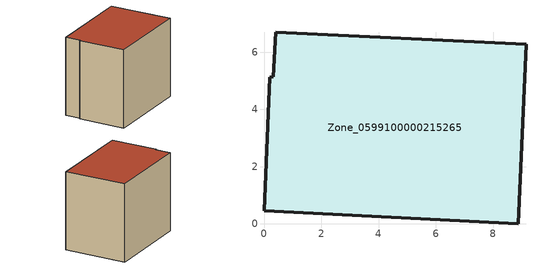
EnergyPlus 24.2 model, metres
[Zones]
Zone_0599100000215265
 floor ground (C_G): 0,0.47 0.21,5.13 0.33,5.14 0.42,6.7 9.15,6.28 8.87,0 z1.06
 wall outside (C_F): 0,0.47 8.87,0 9.15,6.28 0.42,6.7 0.33,5.14 0.21,5.13 0,0.47 z1.06:8.94
 roof outside (C_R): 0.21,5.13 0,0.47 8.87,0 9.15,6.28 0.42,6.7 0.33,5.14 z8.94
[BUILDING]
Pand.0599100000215265: North Axis=0; Terrain=City; Loads Convergence Tolerance Value=0.04; Temperature Convergence Tolerance Value=0.4; Solar Distribution=FullExterior; Maximum Number of Warmup Days=25; Minimum Number of Warmup Days=1
[Site:Location]
Rotterdam.The.Hague.AP_ZH_NLD Design_Conditions: Latitude=51.96; Longitude=4.45; Time Zone=1; Elevation=-4.5
[SITE:GROUNDTEMPERATURE:BUILDINGSURFACE]
18, 18, 18, 18, 18, 18, 18, 18, 18, 18, 18, 18
[MATERIAL] Thermal Absorptance=0.9; Solar Absorptance=0.7; Visible Absorptance=0.7
Name | Roughness | Thickness | Conductivity | Density | Specific Heat
G.TI.1965-1974 | MediumSmooth | 0.15 | 0.882353 | 540 | 1210
F.TI.1965-1974 | Rough | 0.3 | 0.697674 | 1920 | 840
R.TI.1965-1974 | MediumRough | 0.2 | 0.232558 | 1500 | 1000
[CONSTRUCTION]
C_G: G.TI.1965-1974
C_F: F.TI.1965-1974
C_R: R.TI.1965-1974
[ZONE]
Zone_0599100000215265: Type=1; Multiplier=1; Ceiling Height=Autocalculate; Volume=Autocalculate; Floor Area=autocalculate; Part of Total Floor Area=Yes
[ZONEINFILTRATION:DESIGNFLOWRATE]
Infil_Zone_0599100000215265: Zone or ZoneList or Space or SpaceList=Zone_0599100000215265; Schedule=AlwaysOn; Design Flow Rate Calculation Method=Flow/Area; Flow Rate per Floor Area=0.003; Constant Term Coefficient=1; Temperature Term Coefficient=0; Velocity Term Coefficient=0; Velocity Squared Term Coefficient=0
[HVACTEMPLATE:ZONE:IDEALLOADSAIRSYSTEM]
Zone_0599100000215265: Maximum Heating Supply Air Temperature=50; Minimum Cooling Supply Air Temperature=13; Maximum Heating Supply Air Humidity Ratio=0.0156; Minimum Cooling Supply Air Humidity Ratio=0.0077; Heating Limit=NoLimit; Cooling Limit=NoLimit; Dehumidification Control Type=ConstantSensibleHeatRatio; Cooling Sensible Heat Ratio=0.7; Dehumidification Setpoint=60; Humidification Control Type=None; Humidification Setpoint=30; Outdoor Air Method=None; Outdoor Air Flow Rate per Person=0.00944; Outdoor Air Flow Rate per Zone Floor Area=0; Outdoor Air Flow Rate per Zone=0; Demand Controlled Ventilation Type=None; Outdoor Air Economizer Type=NoEconomizer; Heat Recovery Type=None; Sensible Heat Recovery Effectiveness=0.7; Latent Heat Recovery Effectiveness=0.65
[ZONECONTROL:THERMOSTAT]
ThermostatControl_Zone_0599100000215265: Zone or ZoneList=Zone_0599100000215265; Control Type Schedule=DualSetpointControlType; Control 1=Thermostat_Zone_0599100000215265; Temperature Difference Between Cutout And Setpoint=0
[THERMOSTATSETPOINT:DUALSETPOINT]
Thermostat_Zone_0599100000215265: Heating Setpoint Temperature Schedule=HeatingSetpoint_Zone_0599100000215265; Cooling Setpoint Temperature Schedule=CoolingSetpoint_Zone_0599100000215265
[SCHEDULE:COMPACT]
HeatingSetpoint_Zone_0599100000215265: Through: 12/31, For: AllDays, Until: 24:00, 21
CoolingSetpoint_Zone_0599100000215265: Through: 12/31, For: AllDays, Until: 24:00, 24
DualSetpointControlType: Through: 12/31, For: AllDays, Until: 24:00, 4
AlwaysOn: Through: 12/31, For: AllDays, Until: 24:00, 1
